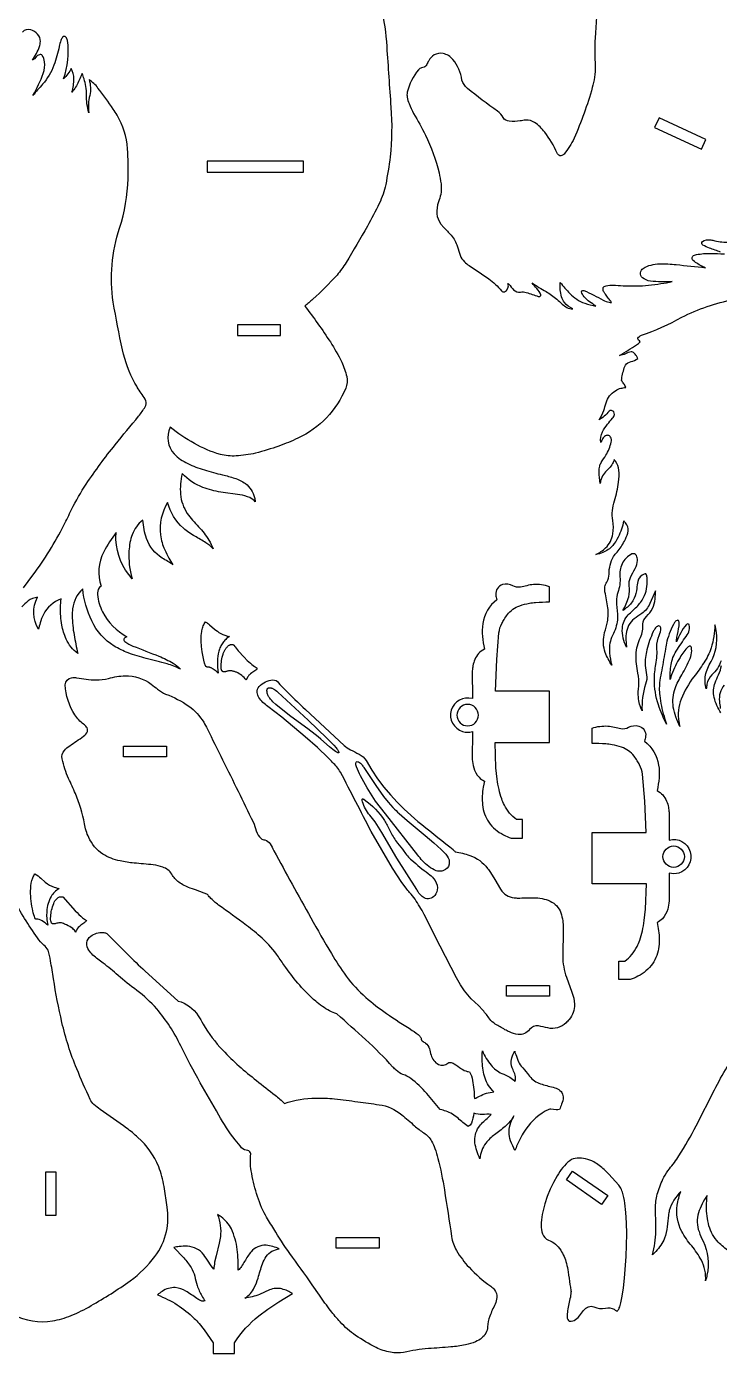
# Model space of a CAD drawing. Extents: x -12 to 98, y 6 to 101.
# Drawn here: x 34.4 to 66.7, y 6.3 to 68.1 of the extents above; entities that cross this region are included whole.
import ezdxf

# ---------------------------------------------------------------- set-up
doc = ezdxf.new("R2010")
doc.units = 0
doc.header["$MEASUREMENT"] = 0
doc.layers.get('0').update_dxf_attribs({"linetype": 'CONTINUOUS'})

msp = doc.modelspace()

# ---------------------------------------------------------------- linework, layer by layer
for points in [[(50.406, 70.824, -0.070329), (51.17, 67.185, 0.000867), (51.365, 64.364, -0.045678), (51.329, 62.05, -0.017739), (51.121, 60.754, -0.063722), (50.823, 59.87, -0.013917), (50.268, 58.815, -0.005028), (49.276, 57.115, -0.037354), (48.853, 56.537, -0.02405), (47.728, 55.409, -0.011954), (47.349, 55.087, -0.020298), (48.544, 53.414, -0.030212), (49.071, 52.476, -0.052109), (49.306, 51.8, -0.150271), (49.257, 51.256, -0.187965), (47.033, 48.929, -0.028023), (46.142, 48.564, -0.02766), (45.053, 48.231, -0.043257), (44.151, 48.099, -0.067309), (43.418, 48.169, -0.060689), (42.205, 48.683, -0.039676), (41.081, 49.435, 0.299532), (41.266, 48.193, 0.087), (41.898, 47.745, 0.045821), (42.671, 47.449, 0.011316), (43.519, 47.221, -0.010703), (44.077, 47.067, -0.074593), (44.59, 46.809, -0.174765), (45.007, 46.168, -0.037408), (45.04, 45.967, 0.113296), (44.787, 46.156, 0.068641), (44.326, 46.291), (43.438, 46.417, -0.047579), (42.605, 46.631, -0.109363), (41.635, 47.275, 0.076069), (41.56, 46.312, 0.12384), (41.874, 45.42, 0.039931), (42.4, 44.802, -0.044461), (42.886, 44.176, -0.048674), (43.084, 43.767, 0.073284), (42.739, 44.056, 0.011531), (42.229, 44.358, -0.042965), (41.698, 44.727, -0.149929), (40.959, 45.929, 0.167713), (40.626, 44.415, 0.073265), (40.826, 43.726, 0.03001), (41.023, 43.337, 0.012807), (41.21, 43.028, 0.010715), (40.712, 43.338, -0.178967), (39.982, 44.248, -0.039776), (39.868, 44.674, -0.013692), (39.799, 45.099, 0.14529), (39.31, 44.43, 0.073676), (39.159, 43.674, 0.090771), (39.31, 42.376, -0.17418), (38.548, 44.2, -0.04076), (38.565, 44.534, 0.046058), (37.983, 43.628, 0.203272), (37.856, 42.024, 0.19202), (37.763, 41.946, 0.154062), (37.697, 41.636, 0.103542), (37.93, 40.831, 0.154317), (39.064, 39.672, 0.083761), (38.942, 39.59, 0.389363), (38.968, 39.444, 0.067936), (39.34, 39.236, -0.001676), (40.558, 38.762, -0.040309), (41.216, 38.436, -0.06865), (41.557, 38.156, 0.061537), (40.941, 38.407, 0.006694), (39.966, 38.654, -0.026967), (39.118, 38.919, -0.041157), (38.471, 39.237, -0.144989), (37.426, 40.41, -0.089004), (37.008, 41.904, 0.178602), (36.53, 40.972, 0.039721), (36.511, 40.644, 0.038641), (36.601, 39.763, 0.00965), (36.774, 38.893, -0.13299), (36.232, 39.563, -0.064005), (36.035, 40.215, -0.05419), (35.973, 41.046, -0.018679), (35.995, 41.432, 0.198126), (35.172, 40.704, 0.041469), (35.021, 40.318, 0.016575), (34.94, 40.017, -0.261117), (34.897, 41.517, 0.11613), (34.461, 41.338, 0.032512), (34.173, 41.069, -0.008994)], [(61.064, 69.562, 0.020828), (60.88, 67.589, 0.022262), (60.882, 66.271, -0.070317), (60.75, 65.273, -0.036845), (59.898, 62.913, -0.068792), (59.435, 62.179, -0.091833), (59.332, 62.103, -0.327512), (59.158, 62.152, -0.072774), (59.112, 62.217, 0.053577), (58.53, 63.203, 0.079339), (58.063, 63.647, 0.152945), (57.645, 63.757, 0.027119), (57.389, 63.721, -0.042613), (56.881, 63.703, -0.250257), (56.593, 63.877, 0.130871), (56.336, 64.178, -0.021834), (54.928, 65.238, -0.141466), (54.672, 65.628, 0.136385), (54.257, 66.589, 0.168818), (53.801, 66.864, 0.167635), (53.381, 66.798, 0.129787), (53.129, 66.53, 0.018982), (53.037, 66.352, -0.151925), (52.913, 66.223, -0.072325), (52.795, 66.198, 0.165154), (52.646, 66.106, 0.109853), (52.127, 65.059, 0.077887), (52.12, 64.831, 0.043691), (52.213, 64.53, 0.031225), (52.425, 64.069, -0.014432), (52.973, 63.06, -0.055078), (53.606, 61.308, -0.025038), (53.7, 60.782, -0.062536), (53.687, 60.298, -0.050482), (53.584, 59.952, 0.100672), (53.507, 59.391, 0.130159), (53.675, 58.941, 0.034671), (53.774, 58.815, 0.004668), (54.129, 58.444, -0.101238), (54.431, 57.939), (54.593, 57.458, 0.118116), (54.788, 57.158, 0.04113), (55.012, 56.975, -0.002898), (55.929, 56.357, -0.073029), (56.517, 55.794, 0.249937), (56.656, 55.754, 0.394335), (56.819, 56.142, -0.131701), (56.861, 56.108, 0.014317), (57.084, 55.851, 0.244911), (57.404, 55.743, -0.095856), (57.674, 55.723, -0.008794), (58.232, 55.538, 0.328193), (58.352, 55.585, 0.18721), (58.354, 55.614, 0.083905), (58.165, 55.902, -0.024261), (57.94, 56.166, 0.013108), (58.596, 55.765, -0.033522), (59.099, 55.413, -0.008892), (59.351, 55.177, 0.060371), (59.567, 55.022, 0.112928), (59.835, 54.956, -0.107204), (59.449, 55.254, -0.105157), (59.322, 55.521, -0.094506), (59.254, 56.185, 0.021477), (59.706, 55.671, 0.116316), (60.396, 55.224, 0.027086), (60.917, 55.08, 0.015978), (60.619, 55.29, -0.11479), (60.254, 55.696, -0.328521), (60.262, 55.794, -0.328521), (60.359, 55.815, -0.024781), (61.257, 55.362, 0.074741), (61.532, 55.265, 0.046363), (61.639, 55.259, 0.076723), (61.491, 55.453, -0.041519), (61.36, 55.651, 0.028656), (61.279, 55.767, -0.222996), (61.259, 55.948, -0.185093), (61.307, 55.997, -0.107614), (61.652, 56.066, -0.024605), (61.83, 56.061, 0.017104), (62.792, 56.025, 0.035818), (63.945, 56.134, 0.01125), (64.474, 56.23, -0.042452), (63.455, 56.249, -0.132414), (63.09, 56.412, -0.488687), (63.12, 56.847, -0.131071), (63.88, 57.059, -0.026969), (64.665, 57.022, -0.001658), (66.021, 56.877, 0.073029), (65.907, 56.926, -0.063077), (65.454, 57.206, -0.401455), (65.427, 57.412, -0.144956), (65.517, 57.464, -0.045014), (65.608, 57.487, -0.055704), (66.256, 57.543, -0.007778), (66.909, 57.524, 0.025224)], [(34.241, 41.952), (34.686, 42.541, 0.039199), (36.13, 44.873, 0.003776), (36.482, 45.6, -0.030703), (37.167, 46.786, -0.02348), (38.52, 48.625, -0.002814), (39.608, 49.954, 0.043735), (39.909, 50.39, 0.187406), (39.95, 50.676, 0.069781), (39.915, 50.754, -0.013916), (39.548, 51.306, -0.012968), (39.438, 51.498, -0.072368), (38.859, 53.049, -0.013019), (38.426, 55.277, -0.116204), (38.72, 58.725, 0.073879), (39.114, 61.033, 0.02178), (39.093, 62.424, 0.113228), (38.601, 63.993, 0.019313), (38.43, 64.268, 0.010285), (37.715, 65.256, 0.049822), (37.521, 65.467, 0.02213), (37.298, 65.649, -0.137475), (37.331, 64.914, 0.09706), (37.292, 64.1, -0.080757), (37.182, 64.942, 0.080103), (37.065, 65.688, 0.016507), (36.983, 65.927, 0.058574), (36.924, 65.826, -0.04715), (36.669, 65.293, -0.039815), (36.498, 65.065, 0.081273), (36.594, 65.685, 0.107299), (36.468, 66.173, -0.101159), (36.103, 65.685, 0.133809), (36.289, 67.476, 0.104396), (36.216, 67.63, 0.4885), (36.069, 67.622, 0.073098), (35.986, 67.474, 0.034147), (35.912, 67.19, -0.030418), (35.663, 66.319, -0.093737), (35.132, 65.432, -0.010797), (34.903, 65.171, 0.011618), (34.679, 64.909, 0.04554), (35.164, 65.938, 0.110313), (35.225, 66.481, 0.102475), (35.118, 66.772, 0.330465), (34.986, 66.81, 0.128215), (34.83, 66.703), (34.754, 66.623, -0.056296), (34.67, 66.554, 0.05712), (34.986, 67.186, 0.063771), (35.032, 67.429, 0.204711), (34.896, 67.768, 0.1186), (34.58, 67.974, 0.317363), (34.2, 67.858, 0.087814)], [(66.725, 57.606, -0.007767), (66.214, 57.79, -0.01989), (65.903, 57.929, -0.518717), (65.878, 58.096, -0.181117), (66.271, 58.174, -0.03993), (66.461, 58.133, 0.057308), (67.123, 58.063, -0.007512)], [(66.749, 38.547, -0.124901), (66.324, 37.9, 0.151213), (66.09, 37.456, 0.016769), (66.06, 37.24, -0.114421), (66.022, 37.879, -0.083801), (66.284, 38.516, 0.15929), (66.532, 39.869, 0.019004), (66.463, 40.226, -0.069805), (66.287, 39.152, -0.064773), (65.946, 38.455, -0.030115), (65.482, 37.808, 0.065408), (64.892, 36.762, 0.129892), (64.781, 35.707, 0.030012), (64.832, 35.489, -0.077056), (64.524, 36.394, -0.123418), (64.608, 37.262, -0.045076), (64.92, 37.893, 0.03835), (65.307, 38.664, 0.080904), (65.381, 39.012, 0.046424), (65.371, 39.171, 0.454877), (65.267, 39.229, 0.117244), (65.222, 39.205, 0.067086), (64.84, 38.71, 0.050298), (64.443, 37.901, 0.022432), (64.375, 37.671, -0.043024), (64.418, 38.372, -0.095909), (64.66, 38.999, -0.014775), (65.127, 39.689, 0.095136), (65.267, 39.978, 0.10271), (65.271, 40.212, 0.513419), (65.166, 40.258, 0.108189), (65.128, 40.231, 0.058986), (64.871, 39.85, 0.007123), (64.666, 39.437, -0.030098), (64.694, 39.647, 0.027218), (64.79, 40.176, 0.031955), (64.796, 40.355, 0.104008), (64.773, 40.421, 0.362515), (64.699, 40.435, 0.185951), (64.586, 40.339, 0.076365), (64.23, 39.458, 0.015861), (64.158, 39.107, -0.001977), (63.99, 38.119, 0.015389), (63.899, 37.624, 0.065926), (63.891, 36.924, 0.045212), (64.091, 35.966, 0.011293), (64.211, 35.593, -0.037696), (63.827, 36.499, -0.076249), (63.641, 37.682, -0.046831), (63.717, 38.384, 0.059151), (63.758, 39.182, -0.11499), (63.871, 39.734, 0.11346), (63.944, 40.082, 0.422777), (63.836, 40.176, 0.184095), (63.667, 40.047, 0.047833), (63.591, 39.908, 0.0445), (63.29, 39.061, 0.067747), (63.215, 38.337, 0.041714), (63.281, 37.899, -0.119543), (63.236, 37.456, 0.098463), (63.071, 36.209, -0.103072), (62.9, 36.855, -0.047908), (62.913, 37.362, 0.063903), (62.872, 37.98, -0.058323), (62.793, 38.836, -0.102603), (62.999, 39.639, 0.104996), (63.107, 40.258, -0.172123), (63.272, 40.621, 0.195997), (63.679, 41.432, 0.031323), (63.69, 41.818), (63.424, 41.218, -0.130815), (63.059, 40.749, 0.032736), (62.7, 40.507, 0.203222), (62.329, 39.812, 0.053807), (62.324, 39.421, 0.015935), (62.348, 39.185, -0.13736), (62.15, 40.066, -0.172056), (62.427, 40.691, -0.020181), (62.818, 41.069, 0.072041), (63.141, 41.499, 0.123222), (63.312, 42.338, 0.042865), (63.287, 42.521, 0.117466), (63.244, 42.601, 0.157503), (63.174, 42.594, 0.258569), (62.869, 42.242, 0.036353), (62.822, 41.925, -0.065918), (62.699, 41.464, -0.116694), (62.385, 41.055, -0.018207), (62.178, 40.891, 0.060915), (62.447, 41.533, 0.104737), (62.467, 42.051, -0.139951), (62.526, 42.432, -0.003733), (62.748, 42.853, 0.100653), (62.853, 43.232, 0.10935), (62.809, 43.454, 0.367404), (62.599, 43.533, 0.182425), (62.137, 43.065, 0.137594), (62.034, 42.459, -0.119867), (61.935, 41.734, 0.07433), (61.88, 41.337, 0.019104), (61.917, 40.731, -0.114811), (61.81, 39.999, -0.009428), (61.647, 39.635, 0.114985), (61.553, 38.915, 0.044875), (61.654, 38.338, -0.04556), (61.352, 38.943, -0.142518), (61.298, 39.749), (61.324, 39.863, 0.008646), (61.451, 40.366, 0.08794), (61.474, 41.026, 0.011617), (61.34, 41.769, -0.056051), (61.332, 41.996, -0.128471), (61.422, 42.215, 0.144619), (61.532, 42.596, -0.083832), (61.585, 43.01, -0.090654), (61.742, 43.415, -0.038606), (61.91, 43.613, 0.062822), (62.243, 44.131, 0.049924), (62.404, 44.507, 0.204915), (62.361, 44.881, 0.009707), (62.218, 45.074, -0.051643), (61.955, 44.314, -0.059979), (61.699, 43.922, -0.118312), (61.237, 43.602, -0.044354), (60.913, 43.498, 0.066351), (61.371, 43.815, 0.16397), (61.706, 44.47, 0.089667), (61.7, 45.083, -0.109076), (61.78, 46.009, 0.042554), (61.976, 46.876, 0.05224), (61.986, 47.441, 0.123399), (61.836, 47.851, 0.039353), (61.768, 47.93, -0.148803), (61.483, 47.481, 0.151721), (61.139, 46.94, 0.035855), (61.116, 46.812, -0.032039), (61.07, 47.367, -0.045071), (61.094, 47.624, -0.063773), (61.161, 47.791, -0.011537), (61.383, 48.135, 0.086235), (61.632, 48.75, 0.17793), (61.602, 48.983, 0.420412), (61.359, 49.036, 0.135197), (61.231, 48.901, 0.028909), (61.151, 48.73, -0.165787), (61.228, 49.224, -0.062958), (61.454, 49.578, -0.006001), (61.692, 49.855, 0.140379), (61.777, 50.035, 0.372208), (61.647, 50.219, 0.246926), (61.533, 50.183, -0.024761), (61.307, 49.954, -0.054713), (61.062, 49.788, 0.071732), (61.285, 50.22, 0.01673), (61.389, 50.578, -0.188237), (61.827, 51.144, -0.092681), (62.081, 51.257, 0.004501), (62.308, 51.294, 0.092677), (62.22, 51.466, -0.02303), (62.108, 51.624, -0.043461), (62.238, 52.202, -0.038106), (62.298, 52.335, -0.205067), (62.555, 52.499, 0.148004), (62.866, 52.649, 0.121409), (62.81, 52.771, 0.039175), (62.691, 52.908, 0.195753), (62.563, 52.949, 0.078766), (62.294, 52.865, -0.082002), (62.024, 52.782, -0.002491), (62.815, 53.283, 0.048798), (62.984, 53.422, 0.176881), (62.909, 53.505, -0.146353), (62.869, 53.564, -0.165852), (62.874, 53.594, -0.187032), (63.035, 53.727, 0.044337), (64.921, 54.566, -0.071981), (67.337, 55.395, -0.068852)], [(66.746, 36.118, -0.093331), (66.427, 36.844, -0.133461), (66.474, 37.529, -0.036361), (66.633, 37.894, 0.089274), (66.763, 38.331, 0.071182)], [(66.89, 37.417, 0.191273), (66.671, 36.655, 0.024496), (66.714, 36.332, -0.011113)], [(33.77, 8.065, 0.163797), (35.598, 7.776, 0.060579), (36.459, 8.02, 0.036643), (37.394, 8.483, 0.02738), (39.217, 9.645, 0.073943), (40.369, 10.771, 0.103988), (40.906, 11.933, 0.094715), (40.939, 13.073), (40.793, 14.039, 0.053866), (40.546, 14.962, 0.109598), (39.578, 16.325, 0.030042), (39.049, 16.756, 0.005437), (37.824, 17.628, -0.020872), (37.52, 17.862, -0.096572), (37.347, 18.097, -0.005494), (36.723, 19.53, -0.041725), (36.034, 21.689, -0.018045), (35.64, 23.723, 0.004632), (35.506, 24.559, 0.033701), (35.388, 25.051, 0.138652), (35.195, 25.286, -0.060014), (34.893, 25.636, -0.034838), (33.76, 27.47, -0.003946)], [(67.115, 11.025, -0.047913), (66.62, 11.439, -0.122834), (66.187, 12.205, -0.072289), (66.073, 13.125, -0.020661), (66.095, 13.617, 0.073337), (65.696, 12.806, 0.159938), (65.722, 11.933, 0.030333), (65.912, 11.481, -0.170602), (66.094, 9.906, -0.022436), (66.027, 9.64, 0.143267), (65.832, 10.604, 0.050355), (65.381, 11.265, -0.04682), (64.915, 11.944, -0.16245), (64.709, 13.165, -0.052205), (64.874, 13.806, 0.128398), (64.339, 12.912, 0.030378), (64.295, 12.7, 0.012622), (64.239, 12.162, -0.064556), (64.117, 11.628, -0.090731), (63.709, 11.008, -0.019101), (63.559, 10.858, 0.060814), (63.71, 11.952, 0.017572), (63.708, 12.555, -0.014653), (63.696, 13.096, -0.073747), (63.8, 13.756, -0.039564), (64.083, 14.467, -0.048251), (64.341, 14.859, 0.028294), (64.786, 15.474, 0.021741), (65.593, 16.868), (66.437, 18.54, -0.028625), (67.693, 20.66, -0.049406)]]:
    msp.add_lwpolyline(points, format="xyb")
for points in [[(63.652, 63.411), (65.831, 62.405), (66.041, 62.859), (63.862, 63.865)], [(42.797, 61.84), (42.797, 61.34), (47.297, 61.34), (47.297, 61.84)], [(44.223, 54.216), (44.223, 53.716), (46.223, 53.716), (46.223, 54.216)], [(43.317, 37.974), (43.216, 38.062), (43.171, 38.1), (43.129, 38.134), (43.086, 38.164), (43.063, 38.178), (43.041, 38.191), (43.017, 38.203), (42.992, 38.215), (42.966, 38.226), (42.939, 38.237), (42.925, 38.242), (42.912, 38.245), (42.899, 38.248), (42.887, 38.25), (42.875, 38.251), (42.864, 38.252), (42.843, 38.253), (42.823, 38.253), (42.814, 38.254), (42.805, 38.255), (42.8, 38.255), (42.796, 38.256), (42.792, 38.257), (42.788, 38.258), (42.784, 38.26), (42.78, 38.261), (42.776, 38.263), (42.772, 38.265), (42.768, 38.268), (42.764, 38.27), (42.76, 38.273), (42.756, 38.277), (42.752, 38.28), (42.748, 38.284), (42.745, 38.289), (42.741, 38.293), (42.737, 38.299), (42.734, 38.304), (42.726, 38.317), (42.719, 38.332), (42.711, 38.349), (42.704, 38.368), (42.696, 38.389), (42.68, 38.44), (42.647, 38.577), (42.572, 38.974), (42.542, 39.211), (42.526, 39.46), (42.524, 39.586), (42.529, 39.71), (42.54, 39.832), (42.548, 39.892), (42.559, 39.951), (42.571, 40.009), (42.586, 40.065), (42.603, 40.119), (42.622, 40.172), (42.644, 40.223), (42.668, 40.272), (42.695, 40.319), (42.725, 40.363), (42.748, 40.352), (42.772, 40.339), (42.796, 40.324), (42.82, 40.308), (42.868, 40.271), (42.917, 40.229), (43.141, 40.031), (43.206, 39.978), (43.277, 39.926), (43.353, 39.875), (43.436, 39.827), (43.526, 39.781), (43.574, 39.761), (43.624, 39.741), (43.676, 39.722), (43.731, 39.705), (43.787, 39.69), (43.846, 39.676), (43.798, 39.646), (43.753, 39.615), (43.71, 39.582), (43.67, 39.547), (43.631, 39.51), (43.595, 39.471), (43.561, 39.43), (43.529, 39.388), (43.499, 39.344), (43.471, 39.298), (43.445, 39.251), (43.421, 39.202), (43.399, 39.151), (43.379, 39.099), (43.361, 39.046), (43.344, 38.991), (43.33, 38.935), (43.317, 38.878), (43.298, 38.76), (43.285, 38.638), (43.279, 38.512), (43.279, 38.381), (43.286, 38.248), (43.299, 38.112)], [(44.627, 37.654), (44.576, 37.712), (44.523, 37.767), (44.468, 37.818), (44.411, 37.866), (44.353, 37.909), (44.293, 37.948), (44.232, 37.983), (44.201, 37.998), (44.17, 38.013), (44.138, 38.026), (44.107, 38.037), (44.075, 38.047), (44.044, 38.056), (44.012, 38.064), (43.98, 38.07), (43.949, 38.075), (43.917, 38.078), (43.885, 38.079), (43.854, 38.079), (43.822, 38.078), (43.791, 38.074), (43.76, 38.07), (43.729, 38.063), (43.699, 38.055), (43.668, 38.044), (43.654, 38.039), (43.64, 38.035), (43.626, 38.032), (43.613, 38.03), (43.601, 38.029), (43.595, 38.029), (43.589, 38.029), (43.583, 38.029), (43.577, 38.03), (43.572, 38.03), (43.567, 38.031), (43.562, 38.032), (43.556, 38.034), (43.552, 38.035), (43.547, 38.037), (43.542, 38.039), (43.538, 38.041), (43.533, 38.043), (43.529, 38.046), (43.525, 38.048), (43.521, 38.051), (43.517, 38.054), (43.513, 38.058), (43.51, 38.061), (43.506, 38.065), (43.503, 38.068), (43.499, 38.072), (43.496, 38.076), (43.493, 38.081), (43.487, 38.09), (43.482, 38.1), (43.477, 38.11), (43.473, 38.121), (43.469, 38.132), (43.465, 38.145), (43.462, 38.157), (43.456, 38.184), (43.452, 38.213), (43.45, 38.243), (43.449, 38.275), (43.45, 38.343), (43.455, 38.415), (43.465, 38.489), (43.477, 38.566), (43.508, 38.717), (43.545, 38.858), (43.555, 38.89), (43.566, 38.922), (43.578, 38.953), (43.592, 38.984), (43.606, 39.013), (43.621, 39.041), (43.636, 39.069), (43.653, 39.095), (43.67, 39.12), (43.688, 39.144), (43.706, 39.166), (43.725, 39.188), (43.744, 39.208), (43.763, 39.226), (43.783, 39.243), (43.802, 39.258), (43.822, 39.272), (43.842, 39.284), (43.852, 39.289), (43.862, 39.294), (43.872, 39.298), (43.881, 39.302), (43.891, 39.306), (43.901, 39.309), (43.91, 39.311), (43.92, 39.313), (43.929, 39.315), (43.939, 39.316), (43.948, 39.316), (43.957, 39.316), (43.966, 39.316), (43.975, 39.315), (43.984, 39.313), (43.992, 39.311), (44.001, 39.308), (44.009, 39.305), (44.017, 39.301), (44.025, 39.296), (44.033, 39.291), (44.04, 39.286), (44.047, 39.279), (44.054, 39.273), (44.061, 39.265), (44.068, 39.257), (44.074, 39.248), (44.08, 39.239), (44.11, 39.195), (44.149, 39.143), (44.251, 39.016), (44.522, 38.718), (44.672, 38.568), (44.817, 38.433), (44.886, 38.374), (44.95, 38.323), (45.008, 38.282), (45.035, 38.265), (45.06, 38.25), (45.071, 38.244), (45.081, 38.238), (45.09, 38.232), (45.098, 38.226), (45.102, 38.223), (45.105, 38.22), (45.108, 38.217), (45.111, 38.214), (45.113, 38.211), (45.115, 38.208), (45.117, 38.205), (45.119, 38.202), (45.12, 38.2), (45.121, 38.198), (45.122, 38.197), (45.122, 38.195), (45.123, 38.194), (45.123, 38.193), (45.123, 38.191), (45.124, 38.19), (45.124, 38.188), (45.124, 38.187), (45.124, 38.185), (45.124, 38.184), (45.124, 38.183), (45.124, 38.181), (45.124, 38.18), (45.124, 38.178), (45.124, 38.177), (45.123, 38.176), (45.123, 38.174), (45.122, 38.171), (45.121, 38.169), (45.12, 38.166), (45.119, 38.163), (45.117, 38.16), (45.115, 38.157), (45.113, 38.154), (45.111, 38.152), (45.106, 38.146), (45.101, 38.14), (45.095, 38.134), (45.08, 38.122), (45.064, 38.11), (44.98, 38.055), (44.879, 37.987), (44.827, 37.946), (44.801, 37.924), (44.776, 37.901), (44.752, 37.876), (44.729, 37.849), (44.707, 37.821), (44.687, 37.792), (44.678, 37.776), (44.669, 37.76), (44.66, 37.744), (44.653, 37.727), (44.645, 37.709), (44.638, 37.691), (44.632, 37.673)], [(48.098, 34.894), (47.977, 35), (47.833, 35.117), (47.492, 35.377), (46.709, 35.952), (46.331, 36.241), (46.005, 36.513), (45.87, 36.639), (45.812, 36.699), (45.761, 36.756), (45.716, 36.81), (45.697, 36.837), (45.68, 36.862), (45.664, 36.887), (45.651, 36.911), (45.64, 36.934), (45.635, 36.945), (45.631, 36.956), (45.617, 36.998), (45.606, 37.037), (45.598, 37.073), (45.592, 37.106), (45.591, 37.121), (45.589, 37.136), (45.589, 37.15), (45.589, 37.163), (45.59, 37.175), (45.591, 37.187), (45.593, 37.198), (45.595, 37.209), (45.598, 37.219), (45.599, 37.224), (45.601, 37.228), (45.603, 37.232), (45.605, 37.237), (45.607, 37.241), (45.609, 37.245), (45.612, 37.248), (45.614, 37.252), (45.617, 37.255), (45.62, 37.259), (45.623, 37.262), (45.626, 37.265), (45.629, 37.268), (45.632, 37.27), (45.635, 37.273), (45.639, 37.275), (45.642, 37.277), (45.646, 37.279), (45.649, 37.281), (45.653, 37.283), (45.657, 37.285), (45.661, 37.286), (45.665, 37.288), (45.669, 37.289), (45.674, 37.29), (45.678, 37.291), (45.687, 37.293), (45.696, 37.294), (45.706, 37.294), (45.716, 37.294), (45.726, 37.293), (45.737, 37.292), (45.748, 37.291), (45.759, 37.289), (45.782, 37.283), (45.806, 37.276), (45.831, 37.267), (45.856, 37.256), (45.882, 37.243), (45.908, 37.229), (45.935, 37.213), (45.989, 37.178), (46.044, 37.137), (46.098, 37.091), (47.507, 35.782), (48.385, 34.935), (48.701, 34.609), (48.809, 34.49), (48.847, 34.443), (48.862, 34.423), (48.874, 34.406), (48.893, 34.375), (48.909, 34.348), (48.921, 34.325), (48.925, 34.315), (48.929, 34.306), (48.932, 34.297), (48.933, 34.293), (48.934, 34.29), (48.935, 34.286), (48.935, 34.283), (48.935, 34.28), (48.936, 34.277), (48.936, 34.275), (48.935, 34.274), (48.935, 34.273), (48.935, 34.272), (48.935, 34.27), (48.935, 34.269), (48.934, 34.268), (48.934, 34.268), (48.934, 34.267), (48.934, 34.266), (48.933, 34.266), (48.933, 34.265), (48.933, 34.265), (48.933, 34.265), (48.932, 34.264), (48.932, 34.264), (48.932, 34.263), (48.931, 34.263), (48.931, 34.263), (48.931, 34.262), (48.93, 34.262), (48.93, 34.262), (48.93, 34.261), (48.929, 34.261), (48.929, 34.261), (48.928, 34.261), (48.928, 34.26), (48.927, 34.26), (48.927, 34.26), (48.926, 34.259), (48.926, 34.259), (48.925, 34.259), (48.925, 34.259), (48.924, 34.259), (48.923, 34.258), (48.921, 34.258), (48.92, 34.258), (48.919, 34.258), (48.918, 34.258), (48.916, 34.258), (48.914, 34.258), (48.911, 34.258), (48.907, 34.259), (48.904, 34.259), (48.901, 34.26), (48.897, 34.261), (48.889, 34.264), (48.88, 34.267), (48.871, 34.271), (48.861, 34.276), (48.839, 34.288), (48.788, 34.319), (48.727, 34.361), (48.658, 34.413), (48.496, 34.543)], [(38.91, 34.071), (38.91, 34.571), (40.91, 34.571), (40.91, 34.071)], [(58.755, 23.416), (58.755, 22.916), (56.755, 22.916), (56.755, 23.416)], [(35.267, 12.7), (35.767, 12.7), (35.767, 14.7), (35.267, 14.7)], [(59.544, 14.349), (59.831, 14.758), (61.469, 13.611), (61.183, 13.201)], [(50.81, 11.663), (50.81, 11.163), (48.81, 11.163), (48.81, 11.663)]]:
    msp.add_lwpolyline(points, close=True)
for points in [[(56.232, 37.133), (56.296, 38.609), (56.4, 39.857, -0.088505), (56.534, 40.29, -0.025013), (56.641, 40.48, -0.022924), (56.793, 40.703, -0.139463), (57.369, 41.116, -0.050567), (57.818, 41.233, -0.018966), (58.107, 41.27, -0.022319), (58.749, 41.294), (58.749, 42.005, 0.098584), (58.017, 42.103, 0.038732), (57.702, 42.052, -0.029406), (57.402, 41.987, -0.164756), (57.043, 42.044, 0.196157), (56.572, 42.102, 0.3648), (56.251, 41.627, 0.077104), (56.304, 41.398, 0.196315), (55.647, 40.281, 0.058993), (55.626, 39.688, 0.03903), (55.72, 39.092, 0.181595), (55.274, 38.605, 0.051801), (55.19, 38.317, 0.026718), (55.158, 38.082), (55.161, 36.786, 0.410057), (54.177, 36.242, 0.410057), (54.706, 35.251, 0.144618), (55.161, 35.245), (55.158, 33.949, 0.050313), (55.225, 33.566, 0.12454), (55.471, 33.122, 0.08283), (55.72, 32.938), (55.665, 32.664, 0.071707), (55.635, 31.83, 0.121835), (55.929, 31.024, 0.122405), (56.613, 30.436, 0.035774), (56.971, 30.28), (57.499, 30.28), (57.499, 31.143), (57.22, 31.143, -0.120826), (56.654, 31.824, -0.029785), (56.528, 32.116, -0.030909), (56.402, 32.551, -0.022276), (56.315, 33.034), (56.26, 33.564), (56.219, 34.744), (58.749, 34.744), (58.749, 37.133)], [(58.721, 17.624, 0.139673), (57.649, 16.704, 0.04993), (57.249, 15.976, 0.011236), (57.142, 15.716, -0.020035), (56.945, 16.167, -0.185201), (56.95, 17.014, -0.036462), (57.099, 17.335, -0.082493), (56.684, 16.836, -0.023288), (56.198, 16.453, 0.068483), (55.789, 16.058, 0.135044), (55.514, 15.332, -0.081512), (55.283, 16.081, -0.182643), (55.455, 16.801, -0.054728), (55.844, 17.212, 0.016013), (56.041, 17.402, 0.010747), (55.63, 17.4, -0.077157), (55.225, 17.454, -0.078698), (55.117, 16.994, -0.177544), (54.97, 16.841, -0.048803), (54.494, 17.218, 0.097438), (53.933, 17.548, 0.025709), (53.662, 17.627, 0.007102), (53.038, 18.376, 0.055011), (52.287, 19.071, 0.076763), (51.927, 19.257, -0.080455), (51.612, 19.455, -0.025008), (51.456, 19.602, 0.027815), (50.186, 20.885, -0.002731), (48.847, 22.091, -0.067891), (48.509, 22.226, -0.059148), (47.859, 22.675, -0.060593), (46.464, 24.251, -0.0073), (46.123, 24.75, 0.061217), (45.363, 25.611, 0.022743), (44.635, 26.212, 0.005246), (43.331, 27.162, -0.043195), (42.935, 27.511, -0.026462), (42.813, 27.66, 0.010825), (42.011, 27.953, -0.069632), (41.478, 28.226, -0.106053), (41.156, 28.6, 0.170484), (40.74, 28.927, 0.060626), (40.288, 29.035, 0.00255), (39.398, 29.117, -0.024026), (38.742, 29.216, -0.089521), (37.945, 29.536, -0.143038), (37.284, 30.317, -0.066624), (37.085, 30.952, 0.053625), (36.662, 32.359, 0.008105), (36.346, 33.06, -0.051008), (36.042, 33.973, -0.219359), (36.152, 34.373, -0.084456), (36.397, 34.591, 0.006645), (37.037, 35.029, 0.159431), (37.224, 35.26, 0.23775), (37.185, 35.462, 0.082634), (37.041, 35.597, -0.092937), (36.64, 36.023, -0.137172), (36.192, 37.433, -0.365399), (36.478, 37.756, -0.094584), (36.72, 37.756, 0.046571), (37.62, 37.661, 0.047855), (38.21, 37.722, -0.065337), (38.98, 37.851, -0.162803), (40.2, 37.457, -0.018273), (40.495, 37.223, 0.059794), (40.866, 37, -0.061198), (41.954, 36.431, -0.102747), (42.642, 35.683, -0.021365), (42.803, 35.387, 0.001451), (44.248, 32.464, 0.000759), (44.939, 31.038, -0.051284), (45.093, 30.615, 0.139994), (45.314, 30.265, 0.145204), (45.494, 30.195, -0.189437), (45.732, 30.016, -0.020116), (45.911, 29.693, 0.0022), (47.628, 26.565, 0.006153), (48.593, 24.894, 0.017977), (49.279, 23.849, 0.057138), (50.193, 22.856, 0.02882), (51.157, 22.108, 0.009784), (52.363, 21.318, -0.043437), (52.71, 21.052, -0.170277), (52.778, 20.91, 0.142785), (52.829, 20.823, 0.035381), (52.981, 20.728, -0.153016), (53.164, 20.46, -0.00947), (53.234, 20.169, 0.200398), (53.581, 19.729, 0.298474), (54.023, 19.786, -0.148816), (54.124, 19.827, -0.125004), (54.311, 19.764, -0.0063), (54.652, 19.525, 0.082035), (54.919, 19.405, 0.048506), (55.025, 19.391, -0.091336), (55.17, 18.981, -0.037828), (55.254, 18.137, 0.062991), (55.487, 18.243, -0.124622), (56.165, 18.444, -0.132456), (55.756, 19.095, -0.072445), (55.622, 19.848, -0.029649), (55.627, 20.361, 0.063412), (56.034, 19.688, 0.119874), (56.532, 19.311, -0.030478), (56.904, 19.138, -0.07734), (57.146, 18.94, 0.15777), (57.153, 19.229, 0.045367), (57.055, 19.47, -0.107644), (56.969, 19.878, -0.10833), (57.059, 20.201, -0.018349), (57.139, 20.35, 0.114602), (57.146, 20.283, -0.011925), (57.274, 19.93, 0.077149), (57.439, 19.652, 0.006902), (57.73, 19.31, 0.022672), (57.93, 19.063, 0.108798), (58.193, 18.887, 0.05138), (58.775, 18.706, -0.018625), (59.07, 18.62, -0.108477), (59.292, 18.47, -0.179643), (59.389, 18.212, -0.103829), (59.319, 17.869, -0.01003), (59.22, 17.632, -0.086809), (59.073, 17.617), (58.822, 17.641, 0.124992)], [(59.528, 21.673, -0.265862), (58.672, 21.429, 0.021339), (58.245, 21.524, 0.275993), (57.825, 21.353, -0.268508), (57.293, 21.129, -0.08289), (56.884, 21.248, -0.019151), (56.681, 21.349, -0.004126), (56.227, 21.614, -0.08114), (55.971, 21.846, 0.021342), (55.646, 22.257), (55.44, 22.475), (55.107, 22.792, -0.044911), (54.798, 23.168), (54.615, 23.446), (54.428, 23.76), (53.664, 25.237), (52.914, 26.72, 0.024235), (52.489, 27.433, 0.034419), (52.238, 27.749, -0.023687), (52.069, 27.946), (51.876, 28.207), (51.433, 28.884), (50.446, 30.589, 0.001163), (49.018, 33.355, 0.038935), (48.839, 33.599, 0.02196), (48.447, 34.02), (47.937, 34.504), (47.367, 35.01), (46.276, 35.921), (45.635, 36.42, -0.09979), (45.213, 36.839, -0.109283), (45.132, 37.077, -0.205659), (45.231, 37.353, -0.208406), (45.865, 37.659, -0.248175), (46.125, 37.524, 0.012789), (46.396, 37.235, 0.002461), (47.381, 36.272), (49.184, 34.605, 0.052062), (49.483, 34.399, -0.009839), (49.882, 34.198, -0.12096), (50.215, 33.893), (50.469, 33.457), (50.746, 33.045), (51.04, 32.657), (51.348, 32.292), (51.664, 31.951), (51.983, 31.632), (52.616, 31.063, 0.002146), (54.117, 29.873), (54.26, 29.747, -0.035083), (54.36, 29.642, -0.04257), (55.04, 29.476, -0.148894), (55.872, 28.865, -0.018088), (56.002, 28.686), (56.209, 28.359), (56.474, 27.896, 0.239385), (57.115, 27.497, 0.014569), (57.289, 27.488, 0.007029), (58.011, 27.504, -0.094889), (58.786, 27.346, -0.207799), (59.282, 26.798, -0.054644), (59.37, 26.425, -0.024884), (59.395, 26.114), (59.394, 25.674, 0.010941), (59.372, 24.777, 0.086071), (59.544, 23.791), (59.801, 23.098, -0.074684), (59.923, 22.533, -0.184526), (59.674, 21.829, -0.032889)], [(54.944, 36.515, 0.414214), (54.444, 36.015, 0.414214), (54.944, 35.515, 0.414214), (55.444, 36.015, 0.414214)], [(63.255, 30.536), (63.191, 32.012), (63.086, 33.26, 0.088505), (62.953, 33.693, 0.025013), (62.846, 33.883, 0.022924), (62.694, 34.106, 0.139463), (62.117, 34.519, 0.050567), (61.669, 34.636, 0.018966), (61.38, 34.673, 0.022319), (60.738, 34.697), (60.738, 35.408, -0.098584), (61.47, 35.506, -0.038732), (61.784, 35.455, 0.029406), (62.085, 35.39, 0.164752), (62.444, 35.447, -0.196157), (62.915, 35.505, -0.364798), (63.236, 35.03, -0.077104), (63.183, 34.801, -0.196315), (63.84, 33.684, -0.058993), (63.861, 33.091, -0.039001), (63.767, 32.495, -0.181597), (64.213, 32.008, -0.051801), (64.297, 31.72, -0.026718), (64.329, 31.485), (64.326, 30.189, -0.410057), (65.31, 29.646, -0.410057), (64.78, 28.654, -0.144618), (64.326, 28.648), (64.329, 27.352, -0.050313), (64.262, 26.969, -0.124596), (64.016, 26.525, -0.082886), (63.767, 26.342), (63.822, 26.067, -0.071715), (63.851, 25.233, -0.121835), (63.557, 24.427, -0.122405), (62.874, 23.839, -0.035774), (62.516, 23.683), (61.988, 23.683), (61.988, 24.546), (62.266, 24.546, 0.120826), (62.833, 25.227, 0.029785), (62.958, 25.519, 0.030909), (63.085, 25.954, 0.022276), (63.172, 26.438), (63.226, 26.967), (63.268, 28.147), (60.738, 28.147), (60.737, 30.536)], [(53.741, 28.744, -0.145609), (53.475, 28.763, -0.086611), (53.134, 28.952, -0.041691), (52.839, 29.224, -0.022056), (52.614, 29.49), (51.109, 31.412), (50.876, 31.703), (50.654, 32.011), (50.258, 32.633), (49.954, 33.18, -0.026944), (49.758, 33.604, -0.105503), (49.735, 33.79, -0.210437), (49.768, 33.837, -0.210437), (49.825, 33.845, -0.109216), (49.867, 33.826, -0.083487), (50.005, 33.707, -0.028812), (50.108, 33.575), (50.655, 32.74), (51.023, 32.225), (51.233, 31.963), (51.461, 31.705, 0.020265), (51.751, 31.424), (52.123, 31.101), (52.968, 30.402), (53.37, 30.061), (53.71, 29.75, -0.036671), (53.987, 29.447, -0.212196), (54.076, 29.064, -0.279873), (53.818, 28.768, -0.026974)], [(53.407, 27.607, -0.381851), (52.911, 27.501, -0.143055), (52.616, 27.805, -0.020058), (52.571, 27.892), (51.636, 29.352), (50.944, 30.538), (50.626, 31.033, 0.040261), (50.383, 31.35, -0.088867), (50.035, 31.976, -0.09411), (50.021, 32.085, -0.25663), (50.044, 32.111, -0.25663), (50.079, 32.105, -0.051168), (50.123, 32.079, -0.090049), (51.067, 31.1, -0.022543), (51.194, 30.881), (51.354, 30.549, 0.042564), (51.674, 30.052, -0.005984), (51.973, 29.671, 0.073747), (52.333, 29.252, 0.013406), (53.105, 28.626, -0.045942), (53.357, 28.398, -0.17177), (53.529, 27.962, -0.170465)], [(64.543, 29.918, -0.414214), (65.043, 29.418, -0.414214), (64.543, 28.918, -0.414214), (64.043, 29.418, -0.414214)], [(35.374, 26.218, 0.058475), (35.113, 26.43, 0.138448), (34.84, 26.506, -0.207922), (34.822, 26.505, -0.207922), (34.809, 26.517, -0.090177), (34.755, 26.621, -0.041299), (34.656, 26.985, -0.064465), (34.58, 27.939, -0.078), (34.675, 28.422, -0.068783), (34.777, 28.609, -0.048936), (35.056, 28.412), (35.26, 28.228, 0.096508), (35.675, 27.992, 0.025339), (35.9, 27.925, 0.134674), (35.536, 27.562, 0.117947), (35.328, 26.866, 0.03573), (35.327, 26.561, 0.032725)], [(36.077, 27.543), (36.659, 26.89, 0.029953), (36.998, 26.571, 0.038458), (37.175, 26.444, -0.214015), (37.134, 26.378), (37.106, 26.355, 0.014965), (36.91, 26.217, 0.123349), (36.706, 25.98, 0.05099), (36.676, 25.893, 0.116459), (36.538, 26.061, 0.062414), (36.253, 26.234, 0.033235), (36.068, 26.31, 0.138198), (35.839, 26.322, -0.039234), (35.673, 26.285, -0.120618), (35.599, 26.284, -0.24224), (35.53, 26.371, -0.094107), (35.51, 26.619, -0.082271), (35.65, 27.229, -0.097396), (35.794, 27.458, -0.273919)], [(38.154, 25.806, -0.004218), (39.085, 24.873, 0.010578), (39.904, 24.087), (41.445, 22.685, -0.188747), (42.386, 22.001, -0.020661), (42.612, 21.613, 0.05745), (43.53, 20.39, 0.025923), (44.288, 19.656, 0.012839), (45.1, 18.978, 0.001851), (45.97, 18.294, -0.029172), (46.405, 17.908, -0.078816), (47.872, 18.157, -0.030257), (48.74, 18.124, -0.016243), (49.819, 17.983, -0.001617), (50.812, 17.851, -0.142394), (51.869, 17.383, -0.011151), (52.464, 16.869, 0.030417), (52.9, 16.536, -0.112154), (53.261, 16.158, -0.032973), (53.412, 15.811, -0.028222), (53.558, 15.349, -0.023737), (53.856, 13.879, -0.000884), (54.193, 11.701, 0.097721), (54.423, 11.048, 0.057), (55.008, 10.271, 0.054401), (56.026, 9.383, -0.063933), (56.194, 9.223, -0.184713), (56.297, 8.868, -0.080353), (56.217, 8.551, 0.005505), (55.968, 7.998, 0.10034), (55.871, 7.489, -0.200038), (55.6, 6.974, -0.078196), (55.31, 6.801, -0.056943), (54.837, 6.655, -0.031904), (54.158, 6.555, -0.003086), (53.112, 6.477, 0.036482), (51.959, 6.305, -0.089745), (51.345, 6.312, -0.068995), (50.672, 6.528, -0.025093), (49.719, 7.096, -0.056806), (49.001, 7.721, -0.025324), (48.555, 8.254, -0.017647), (48.044, 8.965), (47.703, 9.459, 0.003551), (46.652, 10.919, -0.019339), (45.907, 12.058, -0.010475), (45.527, 12.696, -0.058306), (45.106, 13.709, -0.031197), (44.854, 14.774, -0.062449), (44.83, 15.556, 0.380054), (44.698, 15.714, -0.189286), (44.41, 15.846, 0.006607), (44.1, 16.219, -0.03988), (43.343, 17.369, 0.003601), (42.482, 18.879, -0.017905), (41.575, 20.596, 0.062905), (40.45, 22.322, 0.053156), (39.521, 23.181, -0.022128), (38.652, 23.882, 0.016473), (37.953, 24.457, -0.031692), (37.482, 24.83, -0.046053), (37.282, 25.054, -0.183829), (37.188, 25.394, -0.215116), (37.381, 25.708, -0.161275), (37.954, 25.884, -0.095698), (38.097, 25.847, -0.069132)], [(59.766, 7.754, 0.160978), (60.029, 7.876, 0.058703), (60.252, 8.138, -0.019299), (60.411, 8.327, -0.092124), (60.567, 8.433, -0.19846), (60.824, 8.422, 0.146558), (61.362, 8.366, -0.170613), (61.77, 8.311, -0.057844), (61.871, 8.24, 0.442479), (61.941, 8.255, 0.09521), (62.006, 8.377, 0.032463), (62.074, 8.607), (62.138, 8.926), (62.197, 9.317), (62.249, 9.766), (62.325, 10.778), (62.352, 11.838), (62.342, 12.348), (62.315, 12.825), (62.267, 13.253, 0.039438), (62.154, 13.779, 0.052158), (62.05, 14.012, 0.050881), (61.988, 14.095), (61.513, 14.61), (61.297, 14.828, 0.070497), (60.819, 15.184, 0.124339), (60.038, 15.361, 0.151929), (59.702, 15.24, 0.064749), (59.376, 14.919, 0.033582), (59.108, 14.532), (58.94, 14.231), (58.786, 13.908), (58.651, 13.571), (58.537, 13.23, 0.072372), (58.369, 12.223, 0.070122), (58.429, 11.835, 0.20565), (58.701, 11.535, -0.173438), (59.277, 11.067, -0.081972), (59.54, 10.453, -0.02697), (59.626, 10.054, -0.008565), (59.707, 9.461, 0.022175), (59.751, 9.239, -0.068004), (59.752, 9.052, -0.020511), (59.727, 8.879, 0.007656), (59.597, 8.247, 0.037994), (59.573, 7.967, 0.096029), (59.606, 7.831, 0.327818)], [(43.084, 6.253), (44.084, 6.253), (44.084, 6.753, -0.083674), (45.21, 8.004), (45.625, 8.316), (46.142, 8.662), (46.78, 9.048, 0.068771), (46.286, 9.26, 0.166089), (45.708, 9.213), (45.242, 9.006, -0.068554), (44.56, 8.834, 0.140954), (45, 9.324, 0.045851), (45.175, 9.769, -0.018484), (45.379, 10.428, -0.067249), (45.558, 10.781, -0.21477), (46.162, 11.124, 0.093276), (45.547, 11.299, 0.231976), (44.851, 10.995, 0.03075), (44.693, 10.784, -0.010047), (44.401, 10.314, -0.061008), (44.245, 10.132, 0.035212), (44.205, 11.095, 0.077459), (43.929, 12.062, 0.119218), (43.456, 12.621, 0.036212), (43.282, 12.726, -0.123178), (43.419, 11.699, -0.025503), (43.369, 11.4), (43.219, 10.812), (43.151, 10.505, 0.028112), (43.11, 10.177, -0.047206), (42.874, 10.516, 0.022019), (42.64, 10.859, 0.215195), (41.891, 11.248, 0.051847), (41.493, 11.235, 0.019867), (41.253, 11.194), (41.711, 10.706, -0.036084), (42.055, 10.258, -0.073644), (42.227, 9.86, 0.026231), (42.336, 9.417, 0.051017), (42.558, 8.937, 0.015752), (42.703, 8.701, -0.184203), (42.497, 8.717, -0.052959), (42.317, 8.815, 0.018354), (41.808, 9.163, 0.107946), (41.317, 9.321, 0.166475), (40.704, 9.148, 0.042397), (40.487, 8.982, -0.102116), (42.199, 7.889, -0.018369), (42.425, 7.648), (42.664, 7.353), (43.084, 6.753)]]:
    msp.add_lwpolyline(points, format="xyb", close=True)

doc.saveas('drawing.dxf')
